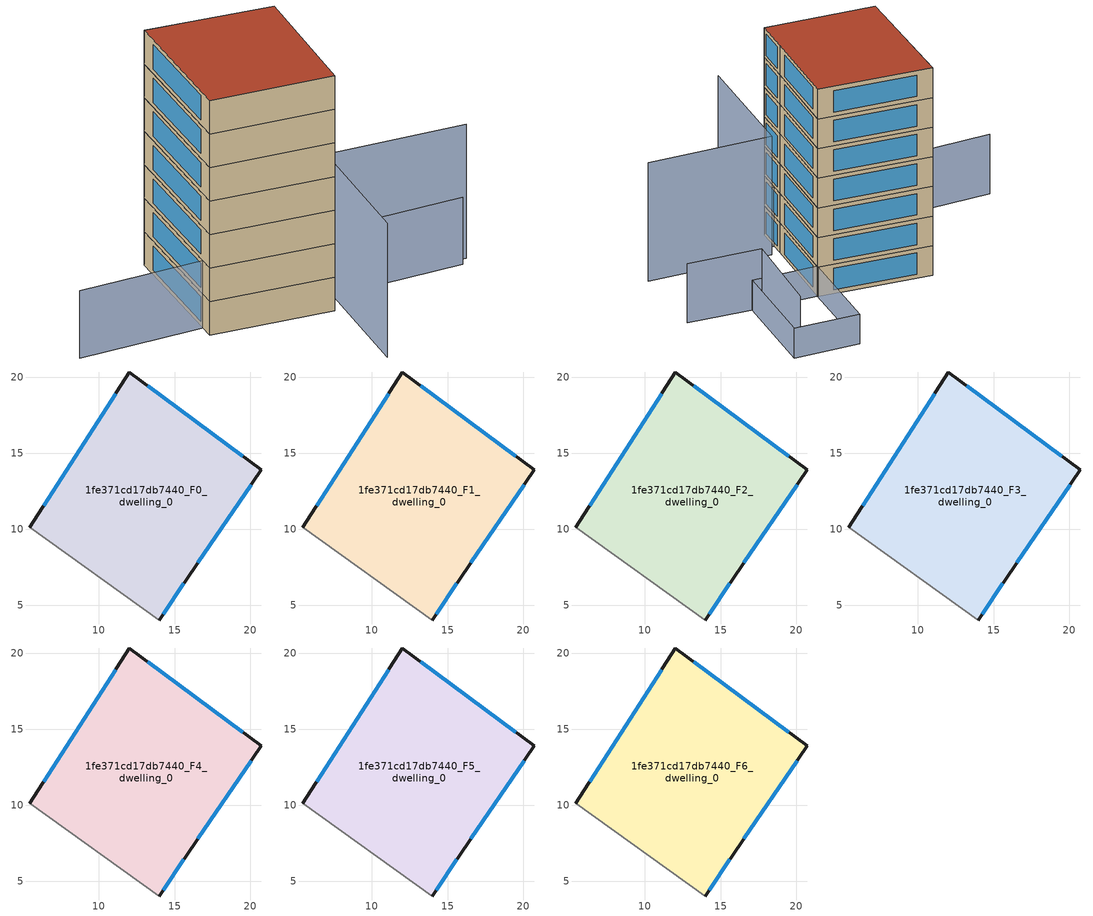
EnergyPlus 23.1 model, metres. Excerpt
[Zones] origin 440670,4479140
1fe371cd17db7440_F0_dwelling_0
 floor ground (EU_floor_Construction): 20.71,13.92 15.85,6.81 13.98,4.01 5.46,10.13 12.03,20.35 z0
 wall outside (EU_wall_Construction): 13.98,4.01 15.85,6.81 20.71,13.92 12.03,20.35 5.46,10.13 z0:3
 wall adiabatic (EU_wall_Construction): 5.46,10.13 13.98,4.01 z0:3
 window (EU_Window_Construction): 11.12,18.93 6.37,11.55 / 19.51,14.81 13.23,19.46 / 16.53,7.79 20.04,12.93 / 14.24,4.4 15.6,6.42 z0.42:2.58
1fe371cd17db7440_F1_dwelling_0
 floor to 1fe371cd17db7440_F0_dwelling_0 (EU_floor_Construction): 20.71,13.92 15.85,6.81 13.98,4.01 5.46,10.13 12.03,20.35 z3
 wall outside (EU_wall_Construction): 13.98,4.01 15.85,6.81 20.71,13.92 12.03,20.35 5.46,10.13 z3:6
 wall adiabatic (EU_wall_Construction): 5.46,10.13 13.98,4.01 z3:6
 window (EU_Window_Construction): 11.12,18.93 6.37,11.55 / 19.51,14.81 13.23,19.46 / 16.53,7.79 20.04,12.93 / 14.24,4.4 15.6,6.42 z3.42:5.58
1fe371cd17db7440_F2_dwelling_0
 floor to 1fe371cd17db7440_F1_dwelling_0 (EU_floor_Construction): 20.71,13.92 15.85,6.81 13.98,4.01 5.46,10.13 12.03,20.35 z6
 wall outside (EU_wall_Construction): 13.98,4.01 15.85,6.81 20.71,13.92 12.03,20.35 5.46,10.13 z6:9
 wall adiabatic (EU_wall_Construction): 5.46,10.13 13.98,4.01 z6:9
 window (EU_Window_Construction): 11.12,18.93 6.37,11.55 / 19.51,14.81 13.23,19.46 / 16.53,7.79 20.04,12.93 / 14.24,4.4 15.6,6.42 z6.42:8.58
1fe371cd17db7440_F3_dwelling_0
 floor to 1fe371cd17db7440_F2_dwelling_0 (EU_floor_Construction): 20.71,13.92 15.85,6.81 13.98,4.01 5.46,10.13 12.03,20.35 z9
 wall outside (EU_wall_Construction): 13.98,4.01 15.85,6.81 20.71,13.92 12.03,20.35 5.46,10.13 z9:12
 wall adiabatic (EU_wall_Construction): 5.46,10.13 13.98,4.01 z9:12
 window (EU_Window_Construction): 11.12,18.93 6.37,11.55 / 19.51,14.81 13.23,19.46 / 16.53,7.79 20.04,12.93 / 14.24,4.4 15.6,6.42 z9.42:11.58
1fe371cd17db7440_F4_dwelling_0
 floor to 1fe371cd17db7440_F3_dwelling_0 (EU_floor_Construction): 20.71,13.92 15.85,6.81 13.98,4.01 5.46,10.13 12.03,20.35 z12
 wall outside (EU_wall_Construction): 13.98,4.01 15.85,6.81 20.71,13.92 12.03,20.35 5.46,10.13 z12:15
 wall adiabatic (EU_wall_Construction): 5.46,10.13 13.98,4.01 z12:15
 window (EU_Window_Construction): 11.12,18.93 6.37,11.55 / 19.51,14.81 13.23,19.46 / 16.53,7.79 20.04,12.93 / 14.24,4.4 15.6,6.42 z12.42:14.58
1fe371cd17db7440_F5_dwelling_0
 floor to 1fe371cd17db7440_F4_dwelling_0 (EU_floor_Construction): 20.71,13.92 15.85,6.81 13.98,4.01 5.46,10.13 12.03,20.35 z15
 wall outside (EU_wall_Construction): 13.98,4.01 15.85,6.81 20.71,13.92 12.03,20.35 5.46,10.13 z15:18
 wall adiabatic (EU_wall_Construction): 5.46,10.13 13.98,4.01 z15:18
 window (EU_Window_Construction): 11.12,18.93 6.37,11.55 / 19.51,14.81 13.23,19.46 / 16.53,7.79 20.04,12.93 / 14.24,4.4 15.6,6.42 z15.42:17.58
1fe371cd17db7440_F6_dwelling_0
 floor to 1fe371cd17db7440_F5_dwelling_0 (EU_floor_Construction): 20.71,13.92 15.85,6.81 13.98,4.01 5.46,10.13 12.03,20.35 z18
 wall outside (EU_wall_Construction): 13.98,4.01 15.85,6.81 20.71,13.92 12.03,20.35 5.46,10.13 z18:21
 wall adiabatic (EU_wall_Construction): 5.46,10.13 13.98,4.01 z18:21
 window (EU_Window_Construction): 11.12,18.93 6.37,11.55 / 19.51,14.81 13.23,19.46 / 16.53,7.79 20.04,12.93 / 14.24,4.4 15.6,6.42 z18.42:20.58
 roof outside (EU_roof_Construction): 15.85,6.81 20.71,13.92 12.03,20.35 5.46,10.13 13.98,4.01 z21
shading: 9.99,-3.36 16.58,6.46 / 16.58,6.46 26.44,-0.15 z0:12; -2.97,16.73 25.52,-0.4 / 30.79,6.72 25.04,10.83 / 25.04,10.83 30.34,18.25 z0:6; 20.62,13.79 25.81,21.53 / 25.81,21.53 31,18.05 / 31,18.05 25.82,10.31 / 25.82,10.31 20.62,13.79 z0:3
[Building]
EU S2 Campaign: North Axis=0; Terrain=City; Solar Distribution=FullExterior
[Site:Location]
Madrid: Latitude=40.5; Longitude=-3.5; Time Zone=1; Elevation=609
[SizingPeriod:WeatherFileDays]
AnnualSizingPeriod: Begin Month=1; Begin Day of Month=1; End Month=12; End Day of Month=31; Day of Week for Start Day=Monday; Use Weather File Daylight Saving Period=No; Use Weather File Rain and Snow Indicators=No
[MATERIAL]
EU_InternalMass_Material: Roughness=MediumRough; Thickness=0.1; Conductivity=1; Density=1800; Specific Heat=900; Thermal Absorptance=0.9; Solar Absorptance=0.7; Visible Absorptance=0.7
[MATERIAL:NOMASS] Roughness=MediumRough; Thermal Absorptance=0.9; Solar Absorptance=0.7; Visible Absorptance=0.7
Name | Thermal Resistance
EU_wall_NoMass | 1.60022
EU_roof_NoMass | 1.57597
EU_floor_NoMass | 0.470652
[WINDOWMATERIAL:SIMPLEGLAZINGSYSTEM]
EU_Window_SimpleGlazing: UFactor=3.28802; Solar Heat Gain Coefficient=0.85; Visible Transmittance=0.85
[CONSTRUCTION]
EU_wall_Construction: EU_wall_NoMass
EU_roof_Construction: EU_roof_NoMass
EU_floor_Construction: EU_floor_NoMass
EU_Window_Construction: EU_Window_SimpleGlazing
EU_InternalMass_Construction: EU_InternalMass_Material
[ZONE] Type=1; Multiplier=1; Ceiling Height=autocalculate; Floor Area=autocalculate; Part of Total Floor Area=Yes
Name | Volume
1fe371cd17db7440_F0_dwelling_0 | 384.356
1fe371cd17db7440_F1_dwelling_0; 1fe371cd17db7440_F2_dwelling_0; 1fe371cd17db7440_F3_dwelling_0; 1fe371cd17db7440_F4_dwelling_0; 1fe371cd17db7440_F5_dwelling_0; 1fe371cd17db7440_F6_dwelling_0 | 384.355
[INTERNALMASS] Construction=EU_InternalMass_Construction; Surface Area=128.118
Name | Zone or ZoneList
1fe371cd17db7440_F0_dwelling_0_EU_InternalMass | 1fe371cd17db7440_F0_dwelling_0
1fe371cd17db7440_F1_dwelling_0_EU_InternalMass | 1fe371cd17db7440_F1_dwelling_0
1fe371cd17db7440_F2_dwelling_0_EU_InternalMass | 1fe371cd17db7440_F2_dwelling_0
1fe371cd17db7440_F3_dwelling_0_EU_InternalMass | 1fe371cd17db7440_F3_dwelling_0
1fe371cd17db7440_F4_dwelling_0_EU_InternalMass | 1fe371cd17db7440_F4_dwelling_0
1fe371cd17db7440_F5_dwelling_0_EU_InternalMass | 1fe371cd17db7440_F5_dwelling_0
1fe371cd17db7440_F6_dwelling_0_EU_InternalMass | 1fe371cd17db7440_F6_dwelling_0
[OTHEREQUIPMENT] Fuel Type=Electricity; Design Level Calculation Method=Watts/Area; Power per Zone Floor Area=1; Fraction Latent=0; Fraction Radiant=0; Fraction Lost=0; Carbon Dioxide Generation Rate=0; EndUse Subcategory=EU_Step8_InternalGains
Name | Zone or ZoneList or Space or SpaceList | Schedule
EU_Step8_InternalGain_1fe371cd17db7440_F0_dwelling_0_f000 | 1fe371cd17db7440_F0_dwelling_0 | EU_Step8_GainSchedule_1fe371cd17db7440_F0_dwelling_0_f000
EU_Step8_InternalGain_1fe371cd17db7440_F1_dwelling_0_f000 | 1fe371cd17db7440_F1_dwelling_0 | EU_Step8_GainSchedule_1fe371cd17db7440_F1_dwelling_0_f000
EU_Step8_InternalGain_1fe371cd17db7440_F2_dwelling_0_f000 | 1fe371cd17db7440_F2_dwelling_0 | EU_Step8_GainSchedule_1fe371cd17db7440_F2_dwelling_0_f000
EU_Step8_InternalGain_1fe371cd17db7440_F3_dwelling_0_f000 | 1fe371cd17db7440_F3_dwelling_0 | EU_Step8_GainSchedule_1fe371cd17db7440_F3_dwelling_0_f000
EU_Step8_InternalGain_1fe371cd17db7440_F4_dwelling_0_f000 | 1fe371cd17db7440_F4_dwelling_0 | EU_Step8_GainSchedule_1fe371cd17db7440_F4_dwelling_0_f000
EU_Step8_InternalGain_1fe371cd17db7440_F5_dwelling_0_f000 | 1fe371cd17db7440_F5_dwelling_0 | EU_Step8_GainSchedule_1fe371cd17db7440_F5_dwelling_0_f000
EU_Step8_InternalGain_1fe371cd17db7440_F6_dwelling_0_f000 | 1fe371cd17db7440_F6_dwelling_0 | EU_Step8_GainSchedule_1fe371cd17db7440_F6_dwelling_0_f000
[ZONEVENTILATION:DESIGNFLOWRATE] Schedule=EU_AlwaysOn; Design Flow Rate Calculation Method=AirChanges/Hour; Air Changes per Hour=0.480704; Ventilation Type=Natural; Fan Pressure Rise=0; Fan Total Efficiency=1; Constant Term Coefficient=1; Temperature Term Coefficient=0; Velocity Term Coefficient=0; Velocity Squared Term Coefficient=0; Minimum Indoor Temperature=-100; Maximum Indoor Temperature=100; Delta Temperature=-100; Minimum Outdoor Temperature=-100; Maximum Outdoor Temperature=100; Maximum Wind Speed=40
Name | Zone or ZoneList or Space or SpaceList
EU_ConstantAir_1fe371cd17db7440_F0_dwelling_0 | 1fe371cd17db7440_F0_dwelling_0
EU_ConstantAir_1fe371cd17db7440_F1_dwelling_0 | 1fe371cd17db7440_F1_dwelling_0
EU_ConstantAir_1fe371cd17db7440_F2_dwelling_0 | 1fe371cd17db7440_F2_dwelling_0
EU_ConstantAir_1fe371cd17db7440_F3_dwelling_0 | 1fe371cd17db7440_F3_dwelling_0
EU_ConstantAir_1fe371cd17db7440_F4_dwelling_0 | 1fe371cd17db7440_F4_dwelling_0
EU_ConstantAir_1fe371cd17db7440_F5_dwelling_0 | 1fe371cd17db7440_F5_dwelling_0
EU_ConstantAir_1fe371cd17db7440_F6_dwelling_0 | 1fe371cd17db7440_F6_dwelling_0
[HVACTEMPLATE:THERMOSTAT] Constant Heating Setpoint=20; Constant Cooling Setpoint=50
EU_HeatOnly_1fe371cd17db7440_F0_dwelling_0; EU_HeatOnly_1fe371cd17db7440_F1_dwelling_0; EU_HeatOnly_1fe371cd17db7440_F2_dwelling_0; EU_HeatOnly_1fe371cd17db7440_F3_dwelling_0; EU_HeatOnly_1fe371cd17db7440_F4_dwelling_0; EU_HeatOnly_1fe371cd17db7440_F5_dwelling_0; EU_HeatOnly_1fe371cd17db7440_F6_dwelling_0
[HVACTEMPLATE:ZONE:IDEALLOADSAIRSYSTEM] System Availability Schedule=EU_AlwaysOn; Maximum Heating Supply Air Temperature=50; Minimum Cooling Supply Air Temperature=13; Maximum Heating Supply Air Humidity Ratio=0.0156; Minimum Cooling Supply Air Humidity Ratio=0.0077; Heating Limit=NoLimit; Cooling Limit=NoLimit; Heating Availability Schedule=EU_AlwaysOn; Cooling Availability Schedule=EU_CoolingOff; Dehumidification Control Type=ConstantSensibleHeatRatio; Cooling Sensible Heat Ratio=0.7; Dehumidification Setpoint=60; Humidification Control Type=None; Humidification Setpoint=30; Outdoor Air Method=None; Outdoor Air Flow Rate per Person=0.00944; Outdoor Air Flow Rate per Zone Floor Area=0; Outdoor Air Flow Rate per Zone=0; Demand Controlled Ventilation Type=None; Outdoor Air Economizer Type=NoEconomizer; Heat Recovery Type=None; Sensible Heat Recovery Effectiveness=0.7; Latent Heat Recovery Effectiveness=0.65
Name | Template Thermostat
1fe371cd17db7440_F0_dwelling_0 | EU_HeatOnly_1fe371cd17db7440_F0_dwelling_0
1fe371cd17db7440_F1_dwelling_0 | EU_HeatOnly_1fe371cd17db7440_F1_dwelling_0
1fe371cd17db7440_F2_dwelling_0 | EU_HeatOnly_1fe371cd17db7440_F2_dwelling_0
1fe371cd17db7440_F3_dwelling_0 | EU_HeatOnly_1fe371cd17db7440_F3_dwelling_0
1fe371cd17db7440_F4_dwelling_0 | EU_HeatOnly_1fe371cd17db7440_F4_dwelling_0
1fe371cd17db7440_F5_dwelling_0 | EU_HeatOnly_1fe371cd17db7440_F5_dwelling_0
1fe371cd17db7440_F6_dwelling_0 | EU_HeatOnly_1fe371cd17db7440_F6_dwelling_0
[SIZING:ZONE] Zone Cooling Design Supply Air Temperature Input Method=SupplyAirTemperature; Zone Cooling Design Supply Air Temperature=13; Zone Heating Design Supply Air Temperature Input Method=SupplyAirTemperature; Zone Heating Design Supply Air Temperature=50; Zone Cooling Design Supply Air Humidity Ratio=0.008; Zone Heating Design Supply Air Humidity Ratio=0.008; Cooling Design Air Flow Method=DesignDay; Cooling Design Air Flow Rate=0; Cooling Minimum Air Flow per Zone Floor Area=0.000762; Cooling Minimum Air Flow=0; Cooling Minimum Air Flow Fraction=0.2; Heating Design Air Flow Method=DesignDay; Heating Design Air Flow Rate=0; Heating Maximum Air Flow per Zone Floor Area=0.002032; Heating Maximum Air Flow=0.141576; Heating Maximum Air Flow Fraction=0.3; Account for Dedicated Outdoor Air System=No; Dedicated Outdoor Air System Control Strategy=NeutralSupplyAir; Dedicated Outdoor Air Low Setpoint Temperature for Design=autosize; Dedicated Outdoor Air High Setpoint Temperature for Design=autosize; Zone Load Sizing Method=Sensible Load Only No Latent Load; Zone Latent Cooling Design Supply Air Humidity Ratio Input Method=HumidityRatioDifference; Zone Cooling Design Supply Air Humidity Ratio Difference=0.005; Zone Latent Heating Design Supply Air Humidity Ratio Input Method=HumidityRatioDifference; Zone Humidification Design Supply Air Humidity Ratio Difference=0.005
1fe371cd17db7440_F0_dwelling_0; 1fe371cd17db7440_F1_dwelling_0; 1fe371cd17db7440_F2_dwelling_0; 1fe371cd17db7440_F3_dwelling_0; 1fe371cd17db7440_F4_dwelling_0; 1fe371cd17db7440_F5_dwelling_0; 1fe371cd17db7440_F6_dwelling_0
[SCHEDULE:CONSTANT]
Name | Hourly Value
EU_AlwaysOn | 1
EU_CoolingOff | 0
[SCHEDULE:FILE] Column Number=1; Rows to Skip at Top=0; Number of Hours of Data=8760; Column Separator=Comma; Interpolate to Timestep=No; Minutes per Item=60; Adjust Schedule for Daylight Savings=Yes
Name | File
EU_Step8_GainSchedule_1fe371cd17db7440_F0_dwelling_0_f000 | ../../schedules/1fe371cd17db7440/1fe371cd17db7440_F0_dwelling_0_f000_gain.csv
EU_Step8_GainSchedule_1fe371cd17db7440_F1_dwelling_0_f000 | ../../schedules/1fe371cd17db7440/1fe371cd17db7440_F1_dwelling_0_f000_gain.csv
EU_Step8_GainSchedule_1fe371cd17db7440_F2_dwelling_0_f000 | ../../schedules/1fe371cd17db7440/1fe371cd17db7440_F2_dwelling_0_f000_gain.csv
EU_Step8_GainSchedule_1fe371cd17db7440_F3_dwelling_0_f000 | ../../schedules/1fe371cd17db7440/1fe371cd17db7440_F3_dwelling_0_f000_gain.csv
EU_Step8_GainSchedule_1fe371cd17db7440_F4_dwelling_0_f000 | ../../schedules/1fe371cd17db7440/1fe371cd17db7440_F4_dwelling_0_f000_gain.csv
EU_Step8_GainSchedule_1fe371cd17db7440_F5_dwelling_0_f000 | ../../schedules/1fe371cd17db7440/1fe371cd17db7440_F5_dwelling_0_f000_gain.csv
EU_Step8_GainSchedule_1fe371cd17db7440_F6_dwelling_0_f000 | ../../schedules/1fe371cd17db7440/1fe371cd17db7440_F6_dwelling_0_f000_gain.csv
